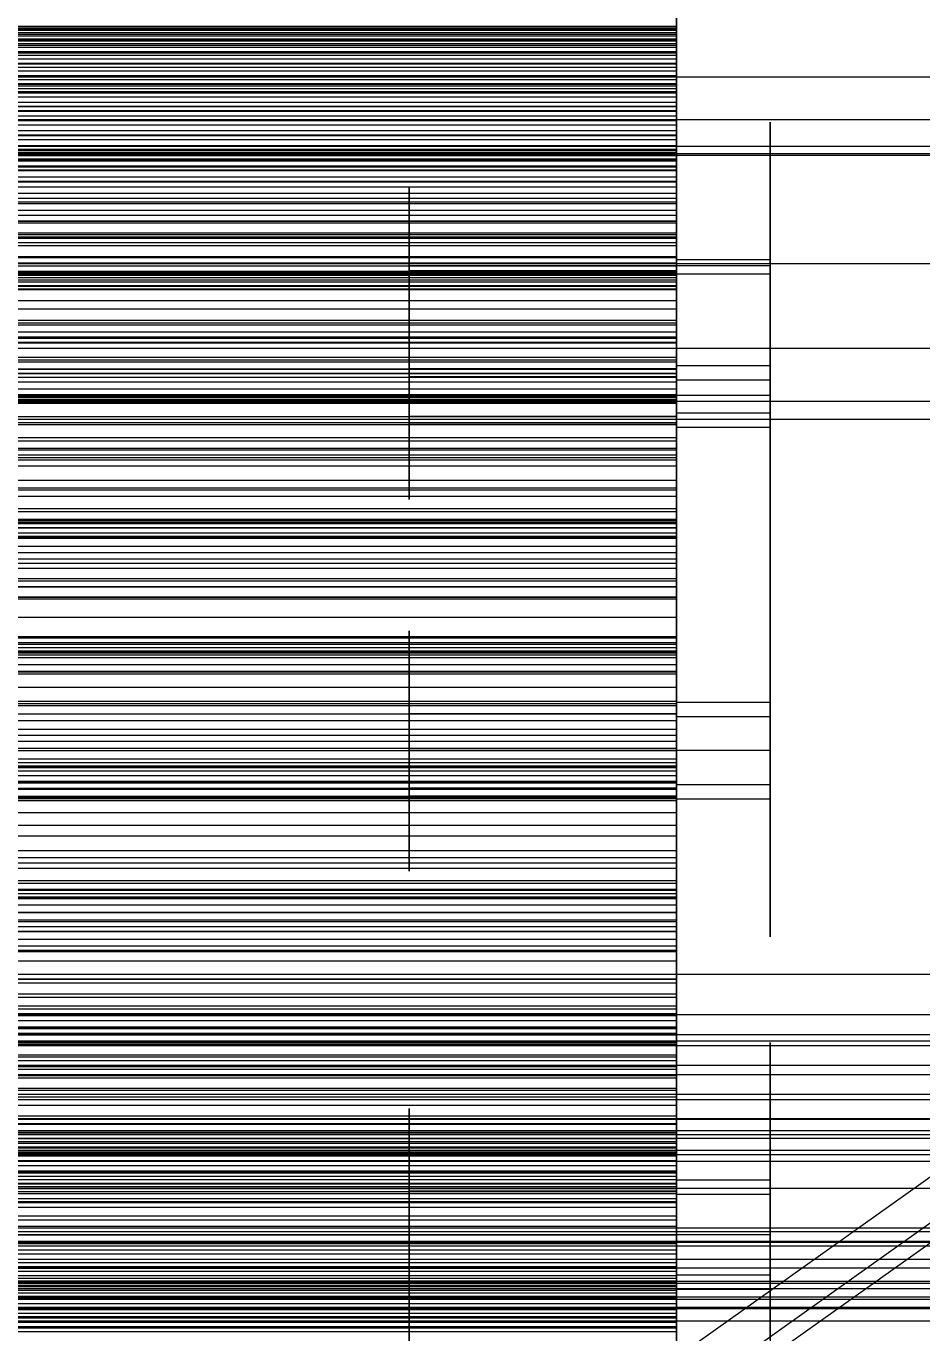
# Model space of a CAD drawing. Header units: millimetres. Extents: x -2500 to 58855, y -53268 to 6837.
# Drawn here: x 652.7 to 786.7, y -34289.7 to -34094.1 of the extents above; entities that cross this region are included whole.
import ezdxf

# ---------------------------------------------------------------- set-up
doc = ezdxf.new("R2010")
doc.units = ezdxf.units.MM
for name, color, linetype, lineweight in [('COTAS_O', 1, 'Continuous', 0), ('frontal_briquetadora', 7, 'Continuous', 0), ('frontal_secador', 7, 'Continuous', 0), ('frontal_tolva', 7, 'Continuous', 0)]:
    doc.layers.add(name, color=color, linetype=linetype, lineweight=lineweight)
doc.dimstyles.new('R19_100', dxfattribs={"dimtxt": 250, "dimasz": 150, "dimexe": 150, "dimexo": 80, "dimgap": 100, "dimtad": 1, "dimtih": 1, "dimtoh": 1, "dimdsep": 46, "dimcen": 0.09, "dimadec": 0, "dimazin": 0, "dimtfac": 1, "dimtdec": 4, "dimtofl": 0, "dimtmove": 0, "dimatfit": 3, "dimfxl": 1, "dimtolj": 1, "dimtzin": 0, "dimarcsym": 0})

# ---------------------------------------------------------------- blocks, each defined once
blk = doc.blocks.new('*D39')
at = {"layer": 'COTAS_O', "color": 0, "lineweight": -2, "transparency": 16777216}
for p, q in [((-1725, -34320), (-1725, -33550)), ((1725, -34320), (1725, -33550)), ((-1575, -33700), (1575, -33700))]:
    blk.add_line(p, q, dxfattribs=at)
at = {"layer": 'COTAS_O', "color": 0, "transparency": 16777216}
for points in [[(-1575, -33675), (-1575, -33725), (-1725, -33700)], [(1575, -33675), (1575, -33725), (1725, -33700)]]:
    blk.add_solid(points, dxfattribs=at)
at = {"layer": 'Defpoints', "color": 0, "transparency": 16777216}
for p in [(1725, -33700), (-1725, -34400), (1725, -34400)]:
    blk.add_point(p, dxfattribs=at)

msp = doc.modelspace()

# ---------------------------------------------------------------- linework, layer by layer
at = {"layer": 'frontal_briquetadora'}
for p, q in [((750, -34095.598), (750, -34088.773)), ((750, -34089.04), (750, -34102.804)), ((750, -34098.165), (750, -34089.479)), ((750, -34103.889), (750, -34090.793)), ((750, -34094.189), (550, -34094.189)), ((750, -34094.417), (550, -34094.417)), ((750, -34104.721), (750, -34092.577)), ((750, -34096.357), (750, -34092.698)), ((750, -34093.074), (750, -34094.607)), ((750, -34093.54), (750, -34095.098)), ((750, -34103.103), (750, -34094.189)), ((750, -34094.189), (750, -34094.417)), ((750, -34094.417), (750, -34094.804)), ((550, -34094.607), (750, -34094.607)), ((750, -34094.804), (550, -34094.804)), ((550, -34095.098), (750, -34095.098)), ((750, -34095.36), (550, -34095.36)), ((550, -34095.598), (750, -34095.598)), ((750, -34096.093), (550, -34096.093)), ((550, -34096.221), (750, -34096.221)), ((750, -34096.357), (550, -34096.357)), ((750, -34094.607), (750, -34096.221)), ((750, -34094.804), (750, -34095.36)), ((750, -34095.098), (750, -34096.737)), ((750, -34095.36), (750, -34096.093)), ((750, -34097.262), (750, -34095.598)), ((750, -34096.093), (750, -34097.02)), ((750, -34096.221), (750, -34097.916)), ((750, -34099.843), (750, -34096.357)), ((550, -34096.737), (750, -34096.737)), ((750, -34097.02), (550, -34097.02)), ((550, -34097.262), (750, -34097.262)), ((550, -34097.916), (750, -34097.916)), ((750, -34098.165), (550, -34098.165)), ((750, -34096.737), (750, -34098.457)), ((750, -34097.02), (750, -34098.165)), ((750, -34099.007), (750, -34097.262)), ((750, -34097.916), (750, -34099.69)), ((550, -34098.457), (750, -34098.457)), ((550, -34099.007), (750, -34099.007)), ((550, -34099.69), (750, -34099.69)), ((750, -34099.843), (550, -34099.843)), ((550, -34100.257), (750, -34100.257)), ((750, -34098.457), (750, -34100.257)), ((750, -34100.831), (750, -34099.007)), ((750, -34099.69), (750, -34101.544)), ((750, -34103.14), (750, -34099.843)), ((750, -34100.257), (750, -34102.135)), ((550, -34100.831), (750, -34100.831)), ((550, -34101.544), (750, -34101.544)), ((550, -34102.135), (750, -34102.135)), ((750, -34102.733), (750, -34100.831)), ((750, -34101.544), (750, -34103.477)), ((750, -34102.135), (750, -34104.091)), ((550, -34102.733), (750, -34102.733)), ((550, -34102.804), (750, -34102.804)), ((750, -34103.103), (550, -34103.103)), ((750, -34103.14), (550, -34103.14)), ((550, -34103.477), (750, -34103.477)), ((550, -34103.889), (750, -34103.889)), ((550, -34104.091), (750, -34104.091)), ((750, -34104.714), (750, -34102.733)), ((750, -34102.804), (750, -34115.613)), ((750, -34106.909), (750, -34103.103)), ((750, -34106.22), (750, -34103.14)), ((750, -34103.477), (750, -34105.486)), ((750, -34115.656), (750, -34103.889)), ((750, -34104.091), (750, -34106.125)), ((550, -34104.714), (750, -34104.714)), ((550, -34104.721), (750, -34104.721)), ((550, -34105.486), (750, -34105.486)), ((550, -34106.125), (750, -34106.125)), ((750, -34106.771), (750, -34104.714)), ((750, -34115.191), (750, -34104.721)), ((750, -34105.486), (750, -34107.573)), ((750, -34106.125), (750, -34108.235)), ((750, -34106.22), (550, -34106.22)), ((550, -34106.771), (750, -34106.771)), ((750, -34106.909), (550, -34106.909)), ((550, -34107.573), (750, -34107.573)), ((750, -34115.124), (750, -34106.22)), ((750, -34108.904), (750, -34106.771)), ((750, -34110.56), (750, -34106.909)), ((750, -34107.573), (750, -34109.735)), ((550, -34108.235), (750, -34108.235)), ((550, -34108.904), (750, -34108.904)), ((550, -34109.735), (750, -34109.735)), ((750, -34108.235), (750, -34110.42)), ((750, -34112.322), (750, -34108.512)), ((750, -34108.512), (750, -34108.992)), ((750, -34112.8), (750, -34108.552)), ((750, -34111.113), (750, -34108.904)), ((750, -34108.992), (750, -34113.668)), ((750, -34109.735), (750, -34111.971)), ((764, -34112.322), (764, -34108.512)), ((764, -34108.512), (764, -34108.992)), ((764, -34112.8), (764, -34108.552)), ((764, -34108.992), (764, -34113.668)), ((550, -34110.42), (750, -34110.42)), ((750, -34110.56), (550, -34110.56)), ((550, -34111.113), (750, -34111.113)), ((550, -34111.971), (750, -34111.971)), ((750, -34110.42), (750, -34112.679)), ((750, -34114.047), (750, -34110.56)), ((750, -34113.395), (750, -34111.113)), ((750, -34111.971), (750, -34114.281)), ((750, -34112.576), (550, -34112.576)), ((750, -34112.599), (550, -34112.599)), ((550, -34112.679), (750, -34112.679)), ((750, -34112.716), (550, -34112.716)), ((750, -34113.027), (550, -34113.027)), ((550, -34113.395), (750, -34113.395)), ((750, -34113.519), (550, -34113.519)), ((750, -34119.668), (750, -34112.322)), ((750, -34112.599), (750, -34112.576)), ((750, -34112.576), (750, -34112.716)), ((750, -34121.71), (750, -34112.599)), ((750, -34112.679), (750, -34115.012)), ((750, -34112.716), (750, -34113.027)), ((750, -34120.455), (750, -34112.8)), ((750, -34113.027), (750, -34113.519)), ((750, -34115.75), (750, -34113.395)), ((750, -34113.519), (750, -34114.21)), ((750, -34113.668), (750, -34121.613)), ((764, -34119.668), (764, -34112.322)), ((764, -34120.455), (764, -34112.8)), ((764, -34113.668), (764, -34121.613)), ((750, -34114.047), (550, -34114.047)), ((750, -34114.21), (550, -34114.21)), ((550, -34114.281), (750, -34114.281)), ((550, -34115.012), (750, -34115.012)), ((750, -34115.124), (550, -34115.124)), ((550, -34115.191), (750, -34115.191)), ((550, -34115.613), (750, -34115.613)), ((550, -34115.656), (750, -34115.656)), ((550, -34115.75), (750, -34115.75)), ((750, -34117.358), (750, -34114.047)), ((750, -34114.21), (750, -34115.124)), ((750, -34114.281), (750, -34116.664)), ((750, -34115.012), (750, -34117.417)), ((750, -34123.584), (750, -34115.191)), ((750, -34115.613), (750, -34126.974)), ((750, -34125.641), (750, -34115.656)), ((750, -34118.177), (750, -34115.75)), ((550, -34116.664), (750, -34116.664)), ((750, -34117.358), (550, -34117.358)), ((550, -34117.417), (750, -34117.417)), ((750, -34116.664), (750, -34119.118)), ((750, -34120.474), (750, -34117.358)), ((750, -34117.417), (750, -34119.893)), ((750, -34120.227), (750, -34117.813)), ((750, -34120.031), (750, -34117.866)), ((750, -34117.866), (750, -34118.139)), ((550, -34118.177), (750, -34118.177)), ((550, -34119.118), (750, -34119.118)), ((710, -34120.618), (710, -34118.301)), ((710, -34120.437), (710, -34118.359)), ((710, -34118.359), (710, -34118.621)), ((710, -34118.621), (710, -34121.171)), ((750, -34118.139), (750, -34120.796)), ((750, -34120.675), (750, -34118.177)), ((750, -34120.618), (750, -34118.301)), ((750, -34120.437), (750, -34118.359)), ((750, -34118.359), (750, -34118.621)), ((750, -34118.621), (750, -34121.171)), ((750, -34119.118), (750, -34126.503)), ((750, -34129.095), (750, -34119.668)), ((764, -34129.095), (764, -34119.668)), ((550, -34119.893), (750, -34119.893)), ((750, -34120.474), (550, -34120.474)), ((550, -34120.675), (750, -34120.675)), ((750, -34121.71), (550, -34121.71)), ((710, -34124.444), (710, -34120.437)), ((710, -34124.793), (710, -34120.618)), ((710, -34121.171), (710, -34125.505)), ((750, -34119.893), (750, -34122.44)), ((750, -34124.205), (750, -34120.031)), ((750, -34124.576), (750, -34120.227)), ((750, -34124.444), (750, -34120.437)), ((750, -34130), (750, -34120.455)), ((750, -34123.368), (750, -34120.474)), ((750, -34124.793), (750, -34120.618)), ((750, -34123.243), (750, -34120.675)), ((750, -34120.796), (750, -34125.31)), ((750, -34121.171), (750, -34125.505)), ((750, -34121.613), (750, -34131.254)), ((750, -34125.343), (750, -34121.71)), ((764, -34130), (764, -34120.455)), ((764, -34121.613), (764, -34131.254)), ((550, -34122.44), (750, -34122.44)), ((550, -34123.243), (750, -34123.243)), ((750, -34123.368), (550, -34123.368)), ((550, -34123.584), (750, -34123.584)), ((750, -34122.44), (750, -34125.055)), ((750, -34125.879), (750, -34123.243)), ((750, -34132.468), (750, -34123.368)), ((750, -34129.579), (750, -34123.584)), ((550, -34125.055), (750, -34125.055)), ((750, -34125.343), (550, -34125.343)), ((550, -34125.641), (750, -34125.641)), ((710, -34129.586), (710, -34124.444)), ((710, -34130), (710, -34124.793)), ((710, -34125.505), (710, -34130.763)), ((750, -34129.561), (750, -34124.205)), ((750, -34128.168), (750, -34124.357)), ((750, -34124.357), (750, -34124.838)), ((750, -34129.586), (750, -34124.444)), ((750, -34130), (750, -34124.576)), ((750, -34130), (750, -34124.793)), ((750, -34124.838), (750, -34129.514)), ((750, -34125.055), (750, -34133.026)), ((750, -34125.31), (750, -34130.788)), ((750, -34128.818), (750, -34125.343)), ((750, -34125.505), (750, -34130.763)), ((750, -34133.462), (750, -34125.641)), ((764, -34128.168), (764, -34124.357)), ((764, -34124.357), (764, -34124.838)), ((764, -34124.838), (764, -34129.514)), ((550, -34125.879), (750, -34125.879)), ((550, -34126.503), (750, -34126.503)), ((550, -34126.974), (750, -34126.974)), ((750, -34128.583), (750, -34125.879)), ((750, -34126.503), (750, -34131.376)), ((750, -34126.974), (750, -34136.452)), ((520, -34129.561), (750, -34129.561)), ((550, -34128.583), (750, -34128.583)), ((750, -34128.818), (550, -34128.818)), ((550, -34129.579), (750, -34129.579)), ((750, -34129.586), (710, -34129.586)), ((710, -34134.844), (710, -34129.586)), ((750, -34132.226), (750, -34127.978)), ((750, -34135.514), (750, -34128.168)), ((750, -34131.352), (750, -34128.583)), ((750, -34132.125), (750, -34128.818)), ((764, -34129.095), (750, -34129.095)), ((750, -34138.736), (750, -34129.095)), ((750, -34129.514), (750, -34137.459)), ((750, -34135.039), (750, -34129.561)), ((750, -34132.944), (750, -34129.579)), ((750, -34134.844), (750, -34129.586)), ((764, -34132.226), (764, -34127.978)), ((764, -34135.514), (764, -34128.168)), ((764, -34138.736), (764, -34129.095)), ((764, -34129.514), (764, -34137.459)), ((520, -34130), (750, -34130)), ((520, -34130.788), (750, -34130.788)), ((750, -34131.018), (550, -34131.018)), ((750, -34131.084), (550, -34131.084)), ((750, -34131.126), (550, -34131.126)), ((750, -34131.335), (550, -34131.335)), ((550, -34131.352), (750, -34131.352)), ((550, -34131.376), (750, -34131.376)), ((750, -34131.4), (550, -34131.4)), ((750, -34130), (710, -34130)), ((710, -34130), (710, -34135.207)), ((750, -34130.763), (710, -34130.763)), ((710, -34130.763), (710, -34135.905)), ((750, -34130), (750, -34135.424)), ((764, -34130), (750, -34130)), ((750, -34130), (750, -34135.207)), ((750, -34130), (750, -34139.545)), ((750, -34130.763), (750, -34135.905)), ((750, -34130.788), (750, -34136.144)), ((750, -34131.126), (750, -34131.018)), ((750, -34131.018), (750, -34131.084)), ((750, -34131.084), (750, -34131.335)), ((750, -34131.4), (750, -34131.126)), ((764, -34131.254), (750, -34131.254)), ((750, -34131.254), (750, -34140.681)), ((750, -34131.335), (750, -34131.787)), ((750, -34139.891), (750, -34131.352)), ((750, -34131.376), (750, -34133.551)), ((750, -34140.685), (750, -34131.4)), ((750, -34135.282), (750, -34131.472)), ((750, -34131.472), (750, -34131.953)), ((764, -34130), (764, -34139.545)), ((764, -34131.254), (764, -34140.681)), ((764, -34135.282), (764, -34131.472)), ((764, -34131.472), (764, -34131.953)), ((750, -34131.787), (550, -34131.787)), ((750, -34132.125), (550, -34132.125)), ((750, -34132.468), (550, -34132.468)), ((550, -34132.944), (750, -34132.944)), ((550, -34133.026), (750, -34133.026)), ((550, -34133.462), (750, -34133.462)), ((750, -34131.787), (750, -34132.468)), ((750, -34131.953), (750, -34136.628)), ((750, -34135.252), (750, -34132.125)), ((750, -34139.881), (750, -34132.226)), ((750, -34133.551), (750, -34132.944)), ((750, -34133.026), (750, -34138.548)), ((750, -34138.817), (750, -34133.462)), ((764, -34131.953), (764, -34136.628)), ((764, -34139.881), (764, -34132.226)), ((550, -34133.551), (750, -34133.551)), ((750, -34135.252), (550, -34135.252)), ((710, -34136.282), (710, -34134.204)), ((710, -34134.204), (710, -34134.466)), ((710, -34134.466), (710, -34137.017)), ((710, -34139.178), (710, -34134.844)), ((710, -34135.207), (710, -34139.382)), ((750, -34135.877), (750, -34133.712)), ((750, -34133.712), (750, -34133.985)), ((750, -34133.985), (750, -34136.641)), ((750, -34136.282), (750, -34134.204)), ((750, -34134.204), (750, -34134.466)), ((750, -34134.466), (750, -34137.017)), ((750, -34139.178), (750, -34134.844)), ((750, -34139.553), (750, -34135.039)), ((750, -34135.207), (750, -34139.382)), ((750, -34138.18), (750, -34135.252)), ((750, -34142.628), (750, -34135.282)), ((750, -34135.424), (750, -34139.773)), ((764, -34142.628), (764, -34135.282)), ((550, -34136.452), (750, -34136.452)), ((710, -34135.905), (710, -34139.912)), ((710, -34140.289), (710, -34136.282)), ((710, -34137.017), (710, -34141.35)), ((750, -34144.941), (750, -34135.514)), ((750, -34140.051), (750, -34135.877)), ((750, -34135.905), (750, -34139.912)), ((750, -34136.144), (750, -34140.318)), ((750, -34140.289), (750, -34136.282)), ((750, -34136.452), (750, -34143.68)), ((750, -34136.628), (750, -34144.574)), ((750, -34136.641), (750, -34141.156)), ((750, -34137.017), (750, -34141.35)), ((750, -34139.653), (750, -34137.24)), ((764, -34144.941), (764, -34135.514)), ((764, -34136.628), (764, -34144.574)), ((750, -34138.18), (550, -34138.18)), ((550, -34138.548), (750, -34138.548)), ((550, -34138.817), (750, -34138.817)), ((710, -34140.044), (710, -34137.727)), ((710, -34141.729), (710, -34139.178)), ((710, -34139.382), (710, -34141.699)), ((750, -34137.459), (750, -34147.1)), ((750, -34140.044), (750, -34137.727)), ((750, -34140.882), (750, -34138.18)), ((750, -34138.548), (750, -34141.41)), ((750, -34146.681), (750, -34138.736)), ((750, -34141.501), (750, -34138.817)), ((750, -34141.729), (750, -34139.178)), ((750, -34139.382), (750, -34141.699)), ((764, -34137.459), (764, -34147.1)), ((764, -34146.681), (764, -34138.736)), ((550, -34139.891), (750, -34139.891)), ((750, -34140.685), (550, -34140.685)), ((750, -34140.882), (550, -34140.882)), ((710, -34139.912), (710, -34141.991)), ((710, -34144.22), (710, -34140.044)), ((710, -34145.431), (710, -34140.289)), ((710, -34143.397), (710, -34141.319)), ((710, -34141.319), (710, -34141.581)), ((710, -34141.35), (710, -34146.609)), ((750, -34139.545), (750, -34147.2)), ((750, -34142.21), (750, -34139.553)), ((750, -34144.003), (750, -34139.653)), ((750, -34139.773), (750, -34142.187)), ((750, -34149.426), (750, -34139.881)), ((750, -34146.05), (750, -34139.891)), ((750, -34139.912), (750, -34141.991)), ((750, -34144.22), (750, -34140.044)), ((750, -34145.407), (750, -34140.051)), ((750, -34145.431), (750, -34140.289)), ((750, -34140.318), (750, -34142.483)), ((750, -34140.681), (750, -34148.027)), ((750, -34144.137), (750, -34140.685)), ((750, -34142.991), (750, -34140.827)), ((750, -34140.827), (750, -34141.1)), ((750, -34150.155), (750, -34140.882)), ((750, -34141.1), (750, -34143.756)), ((750, -34141.156), (750, -34146.634)), ((750, -34143.397), (750, -34141.319)), ((750, -34141.319), (750, -34141.581)), ((750, -34141.35), (750, -34146.609)), ((764, -34139.545), (764, -34147.2)), ((764, -34149.426), (764, -34139.881)), ((764, -34140.681), (764, -34148.027)), ((550, -34141.41), (750, -34141.41)), ((550, -34141.501), (750, -34141.501)), ((710, -34141.581), (710, -34144.131)), ((710, -34141.991), (710, -34141.729)), ((750, -34141.41), (750, -34141.501)), ((750, -34141.581), (750, -34144.131)), ((750, -34141.991), (750, -34141.729)), ((750, -34142.483), (750, -34142.21)), ((750, -34152.055), (750, -34142.628)), ((750, -34147.165), (750, -34142.991)), ((764, -34152.055), (764, -34142.628)), ((550, -34143.68), (750, -34143.68)), ((750, -34144.137), (550, -34144.137)), ((550, -34144.381), (750, -34144.381)), ((710, -34147.404), (710, -34143.397)), ((710, -34144.131), (710, -34148.465)), ((710, -34149.426), (710, -34144.22)), ((750, -34147.404), (750, -34143.397)), ((750, -34143.68), (750, -34148.383)), ((750, -34143.756), (750, -34148.271)), ((750, -34149.426), (750, -34144.003)), ((750, -34144.131), (750, -34148.465)), ((750, -34147.428), (750, -34144.137)), ((750, -34149.426), (750, -34144.22)), ((750, -34144.381), (750, -34146.095)), ((750, -34145.452), (750, -34144.381)), ((750, -34144.574), (750, -34154.214)), ((764, -34144.941), (750, -34144.941)), ((750, -34154.582), (750, -34144.941)), ((764, -34144.574), (764, -34154.214)), ((764, -34154.582), (764, -34144.941)), ((520, -34145.407), (750, -34145.407)), ((520, -34146.634), (750, -34146.634)), ((550, -34145.452), (750, -34145.452)), ((550, -34146.05), (750, -34146.05)), ((550, -34146.095), (750, -34146.095)), ((750, -34145.431), (710, -34145.431)), ((710, -34150.69), (710, -34145.431)), ((750, -34146.609), (710, -34146.609)), ((710, -34146.609), (710, -34151.751)), ((750, -34150.885), (750, -34145.407)), ((750, -34150.69), (750, -34145.431)), ((750, -34149.267), (750, -34145.452)), ((750, -34149.591), (750, -34146.05)), ((750, -34146.095), (750, -34150.529)), ((750, -34146.609), (750, -34151.751)), ((750, -34146.634), (750, -34151.99)), ((750, -34151.357), (750, -34146.681)), ((764, -34147.1), (750, -34147.1)), ((750, -34147.1), (750, -34156.527)), ((750, -34152.522), (750, -34147.165)), ((750, -34147.2), (750, -34151.448)), ((764, -34151.357), (764, -34146.681)), ((764, -34147.1), (764, -34156.527)), ((764, -34147.2), (764, -34151.448)), ((750, -34147.428), (550, -34147.428)), ((550, -34148.383), (750, -34148.383)), ((710, -34152.546), (710, -34147.404)), ((710, -34148.465), (710, -34153.724)), ((750, -34152.546), (750, -34147.404)), ((750, -34150.547), (750, -34147.428)), ((750, -34148.027), (750, -34151.837)), ((750, -34148.271), (750, -34153.748)), ((750, -34148.383), (750, -34150.379)), ((750, -34148.465), (750, -34153.724)), ((764, -34148.027), (764, -34151.837)), ((520, -34149.426), (750, -34149.426)), ((550, -34149.267), (750, -34149.267)), ((750, -34149.488), (550, -34149.488)), ((750, -34149.496), (550, -34149.496)), ((550, -34149.591), (750, -34149.591)), ((750, -34149.667), (550, -34149.667)), ((750, -34149.71), (550, -34149.71)), ((750, -34150.023), (550, -34150.023)), ((750, -34150.155), (550, -34150.155)), ((550, -34150.379), (750, -34150.379)), ((550, -34150.529), (750, -34150.529)), ((750, -34150.548), (550, -34150.548)), ((750, -34149.426), (710, -34149.426)), ((710, -34149.426), (710, -34154.633)), ((710, -34155.024), (710, -34150.69)), ((750, -34155.68), (750, -34149.267)), ((750, -34149.426), (750, -34154.85)), ((764, -34149.426), (750, -34149.426)), ((750, -34149.426), (750, -34154.633)), ((750, -34149.426), (750, -34158.972)), ((750, -34149.667), (750, -34149.488)), ((750, -34149.496), (750, -34149.71)), ((750, -34150.379), (750, -34149.591)), ((750, -34150.023), (750, -34149.667)), ((750, -34149.71), (750, -34150.155)), ((750, -34150.548), (750, -34150.023)), ((750, -34150.529), (750, -34157.512)), ((750, -34153.483), (750, -34150.547)), ((750, -34159.984), (750, -34150.548)), ((750, -34155.024), (750, -34150.69)), ((750, -34155.399), (750, -34150.885)), ((764, -34149.426), (764, -34158.972)), ((520, -34152.522), (750, -34152.522)), ((710, -34151.751), (710, -34155.758)), ((750, -34152.546), (710, -34152.546)), ((710, -34157.805), (710, -34152.546)), ((750, -34151.837), (750, -34151.357)), ((750, -34151.751), (750, -34155.758)), ((750, -34151.99), (750, -34156.164)), ((764, -34152.055), (750, -34152.055)), ((750, -34161.696), (750, -34152.055)), ((750, -34157.999), (750, -34152.522)), ((750, -34157.805), (750, -34152.546)), ((764, -34151.837), (764, -34151.357)), ((764, -34161.696), (764, -34152.055)), ((520, -34153.748), (750, -34153.748)), ((750, -34153.483), (550, -34153.483)), ((750, -34153.724), (710, -34153.724)), ((710, -34153.724), (710, -34158.866)), ((710, -34154.633), (710, -34158.808)), ((710, -34157.574), (710, -34155.024)), ((750, -34156.216), (750, -34153.483)), ((750, -34153.724), (750, -34158.866)), ((750, -34153.748), (750, -34159.105)), ((764, -34154.214), (750, -34154.214)), ((750, -34154.214), (750, -34163.642)), ((750, -34162.527), (750, -34154.582)), ((750, -34154.633), (750, -34158.808)), ((750, -34154.85), (750, -34159.199)), ((750, -34157.574), (750, -34155.024)), ((764, -34154.214), (764, -34163.642)), ((764, -34162.527), (764, -34154.582)), ((550, -34155.68), (750, -34155.68)), ((750, -34156.216), (550, -34156.216)), ((710, -34155.758), (710, -34157.836)), ((750, -34158.056), (750, -34155.399)), ((750, -34164.444), (750, -34155.68)), ((750, -34155.758), (750, -34157.836)), ((750, -34156.164), (750, -34158.329)), ((750, -34158.718), (750, -34156.216)), ((750, -34156.527), (750, -34163.873)), ((764, -34156.527), (764, -34163.873)), ((550, -34157.269), (750, -34157.269)), ((550, -34157.512), (750, -34157.512)), ((550, -34158.289), (750, -34158.289)), ((750, -34158.718), (550, -34158.718)), ((710, -34157.836), (710, -34157.574)), ((710, -34162.139), (710, -34157.805)), ((710, -34158.808), (710, -34161.125)), ((710, -34158.866), (710, -34162.873)), ((750, -34157.269), (750, -34159.034)), ((750, -34158.289), (750, -34157.269)), ((750, -34157.512), (750, -34166.775)), ((750, -34157.836), (750, -34157.574)), ((750, -34162.139), (750, -34157.805)), ((750, -34162.514), (750, -34157.999)), ((750, -34158.329), (750, -34158.056)), ((750, -34162.055), (750, -34158.289)), ((750, -34168.143), (750, -34158.718)), ((750, -34158.808), (750, -34161.125)), ((750, -34158.866), (750, -34162.873)), ((550, -34159.034), (750, -34159.034)), ((750, -34159.984), (550, -34159.984)), ((750, -34158.972), (750, -34166.627)), ((750, -34159.034), (750, -34163.517)), ((750, -34159.105), (750, -34163.279)), ((750, -34159.199), (750, -34161.613)), ((750, -34163.247), (750, -34159.984)), ((764, -34158.972), (764, -34166.627)), ((550, -34162.055), (750, -34162.055)), ((710, -34164.689), (710, -34162.139)), ((750, -34169.642), (750, -34161.696)), ((750, -34168.422), (750, -34162.055)), ((750, -34164.689), (750, -34162.139)), ((750, -34165.17), (750, -34162.514)), ((750, -34167.203), (750, -34162.527)), ((764, -34169.642), (764, -34161.696)), ((764, -34167.203), (764, -34162.527)), ((750, -34163.247), (550, -34163.247)), ((550, -34163.517), (750, -34163.517)), ((550, -34164.444), (750, -34164.444)), ((710, -34162.873), (710, -34164.951)), ((710, -34164.951), (710, -34164.689)), ((750, -34162.873), (750, -34164.951)), ((750, -34166.345), (750, -34163.247)), ((750, -34163.279), (750, -34165.443)), ((750, -34163.517), (750, -34170.544)), ((750, -34163.642), (750, -34170.988)), ((750, -34163.873), (750, -34167.683)), ((750, -34175.223), (750, -34164.444)), ((750, -34164.951), (750, -34164.689)), ((764, -34163.642), (764, -34170.988)), ((764, -34163.873), (764, -34167.683)), ((750, -34166.345), (550, -34166.345)), ((550, -34166.775), (750, -34166.775)), ((750, -34165.443), (750, -34165.17)), ((750, -34169.27), (750, -34166.345)), ((750, -34166.627), (750, -34170.875)), ((750, -34166.775), (750, -34177.964)), ((764, -34166.627), (764, -34170.875)), ((750, -34167.934), (550, -34167.934)), ((750, -34167.96), (550, -34167.96)), ((750, -34168.143), (550, -34168.143)), ((750, -34168.194), (550, -34168.194)), ((550, -34168.422), (750, -34168.422)), ((750, -34168.618), (550, -34168.618)), ((750, -34167.683), (750, -34167.203)), ((750, -34167.96), (750, -34167.934)), ((750, -34167.934), (750, -34168.143)), ((750, -34168.194), (750, -34167.96)), ((750, -34168.618), (750, -34168.194)), ((750, -34177.146), (750, -34168.422)), ((750, -34169.222), (750, -34168.618)), ((764, -34167.683), (764, -34167.203)), ((750, -34169.222), (550, -34169.222)), ((750, -34169.27), (550, -34169.27)), ((750, -34169.995), (550, -34169.995)), ((550, -34170.441), (750, -34170.441)), ((550, -34170.544), (750, -34170.544)), ((750, -34169.995), (750, -34169.222)), ((750, -34172.006), (750, -34169.27)), ((750, -34174.317), (750, -34169.642)), ((750, -34179.561), (750, -34169.995)), ((750, -34170.441), (750, -34172.896)), ((750, -34170.764), (750, -34170.441)), ((750, -34170.544), (750, -34179.847)), ((764, -34174.317), (764, -34169.642)), ((550, -34170.764), (750, -34170.764)), ((750, -34172.006), (550, -34172.006)), ((750, -34173.853), (750, -34170.764)), ((750, -34170.988), (750, -34174.798)), ((750, -34174.538), (750, -34172.006)), ((764, -34170.988), (764, -34174.798)), ((550, -34172.896), (750, -34172.896)), ((550, -34173.853), (750, -34173.853)), ((750, -34174.538), (550, -34174.538)), ((750, -34172.896), (750, -34178.035)), ((750, -34179.589), (750, -34173.853)), ((750, -34174.798), (750, -34174.317)), ((750, -34176.835), (750, -34174.538)), ((764, -34174.798), (764, -34174.317)), ((550, -34175.223), (750, -34175.223)), ((750, -34178.573), (750, -34174.763)), ((750, -34174.763), (750, -34175.243)), ((750, -34187.602), (750, -34175.223)), ((750, -34175.243), (750, -34179.919)), ((764, -34178.573), (764, -34174.763)), ((764, -34174.763), (764, -34175.243)), ((764, -34175.243), (764, -34179.919)), ((750, -34176.835), (550, -34176.835)), ((550, -34177.146), (750, -34177.146)), ((550, -34177.964), (750, -34177.964)), ((550, -34178.035), (750, -34178.035)), ((750, -34186.389), (750, -34176.835)), ((750, -34178.883), (750, -34177)), ((750, -34178.061), (750, -34177.118)), ((750, -34177.118), (750, -34179.937)), ((750, -34187.891), (750, -34177.146)), ((750, -34179.373), (750, -34177.5)), ((750, -34178.555), (750, -34177.617)), ((750, -34177.617), (750, -34180.422)), ((750, -34177.964), (750, -34190.647)), ((750, -34178.035), (750, -34185.66)), ((750, -34182.729), (750, -34178.061)), ((750, -34179.561), (550, -34179.561)), ((550, -34179.589), (750, -34179.589)), ((550, -34179.847), (750, -34179.847)), ((750, -34183.199), (750, -34178.555)), ((750, -34185.919), (750, -34178.573)), ((750, -34184.46), (750, -34178.883)), ((750, -34184.922), (750, -34179.373)), ((750, -34182.626), (750, -34179.561)), ((750, -34187.752), (750, -34179.589)), ((750, -34179.847), (750, -34191.067)), ((750, -34179.919), (750, -34187.864)), ((750, -34179.937), (750, -34186.409)), ((750, -34180.422), (750, -34186.861)), ((764, -34185.919), (764, -34178.573)), ((764, -34179.919), (764, -34187.864)), ((750, -34185.3), (750, -34181.052)), ((764, -34185.3), (764, -34181.052)), ((750, -34182.626), (550, -34182.626)), ((750, -34185.525), (750, -34182.626)), ((750, -34190.943), (750, -34182.729)), ((750, -34191.371), (750, -34183.199)), ((750, -34186.282), (750, -34184.117)), ((750, -34184.117), (750, -34184.39)), ((750, -34185.525), (550, -34185.525)), ((550, -34185.66), (750, -34185.66)), ((710, -34186.688), (710, -34184.61)), ((710, -34184.61), (710, -34184.872)), ((710, -34184.872), (710, -34187.422)), ((750, -34184.39), (750, -34187.047)), ((750, -34193.516), (750, -34184.46)), ((750, -34186.688), (750, -34184.61)), ((750, -34184.61), (750, -34184.872)), ((750, -34184.872), (750, -34187.422)), ((750, -34193.932), (750, -34184.922)), ((750, -34192.955), (750, -34185.3)), ((750, -34188.246), (750, -34185.525)), ((750, -34185.66), (750, -34195.479)), ((750, -34195.346), (750, -34185.919)), ((750, -34190.456), (750, -34186.282)), ((764, -34192.955), (764, -34185.3)), ((764, -34195.346), (764, -34185.919)), ((750, -34186.389), (550, -34186.389)), ((750, -34186.417), (550, -34186.417)), ((750, -34186.682), (550, -34186.682)), ((750, -34187.157), (550, -34187.157)), ((550, -34187.602), (750, -34187.602)), ((550, -34187.752), (750, -34187.752)), ((750, -34187.826), (550, -34187.826)), ((550, -34187.891), (750, -34187.891)), ((750, -34188.246), (550, -34188.246)), ((710, -34190.695), (710, -34186.688)), ((710, -34187.422), (710, -34191.756)), ((750, -34186.417), (750, -34186.389)), ((750, -34186.409), (750, -34196.286)), ((750, -34186.682), (750, -34186.417)), ((750, -34187.157), (750, -34186.682)), ((750, -34190.695), (750, -34186.688)), ((750, -34186.861), (750, -34196.687)), ((750, -34187.047), (750, -34191.561)), ((750, -34190.896), (750, -34187.086)), ((750, -34187.086), (750, -34187.567)), ((750, -34187.826), (750, -34187.157)), ((750, -34187.422), (750, -34191.756)), ((750, -34187.567), (750, -34192.242)), ((750, -34201.105), (750, -34187.602)), ((750, -34198.027), (750, -34187.752)), ((750, -34188.675), (750, -34187.826)), ((750, -34187.864), (750, -34197.505)), ((750, -34200.244), (750, -34187.891)), ((750, -34190.778), (750, -34188.246)), ((764, -34190.896), (764, -34187.086)), ((764, -34187.086), (764, -34187.567)), ((764, -34187.567), (764, -34192.242)), ((764, -34187.864), (764, -34197.505)), ((750, -34188.675), (550, -34188.675)), ((750, -34189.695), (550, -34189.695)), ((750, -34189.695), (750, -34188.675)), ((750, -34199.367), (750, -34189.695)), ((550, -34190.647), (750, -34190.647)), ((750, -34190.778), (550, -34190.778)), ((550, -34191.067), (750, -34191.067)), ((710, -34195.837), (710, -34190.695)), ((710, -34193.118), (710, -34190.801)), ((710, -34191.756), (710, -34197.015)), ((750, -34192.727), (750, -34190.313)), ((750, -34195.812), (750, -34190.456)), ((750, -34190.647), (750, -34204.338)), ((750, -34195.837), (750, -34190.695)), ((750, -34193.102), (750, -34190.778)), ((750, -34193.118), (750, -34190.801)), ((750, -34198.242), (750, -34190.896)), ((750, -34202.387), (750, -34190.943)), ((750, -34191.067), (750, -34203.774)), ((750, -34202.757), (750, -34191.371)), ((750, -34191.561), (750, -34197.039)), ((750, -34191.756), (750, -34197.015)), ((764, -34198.242), (764, -34190.896)), ((750, -34193.102), (550, -34193.102)), ((710, -34197.293), (710, -34193.118)), ((750, -34192.242), (750, -34200.188)), ((750, -34197.076), (750, -34192.727)), ((750, -34202.5), (750, -34192.955)), ((750, -34195.188), (750, -34193.102)), ((750, -34197.293), (750, -34193.118)), ((750, -34205.704), (750, -34193.516)), ((750, -34206.057), (750, -34193.932)), ((764, -34192.242), (764, -34200.188)), ((764, -34202.5), (764, -34192.955)), ((520, -34195.812), (750, -34195.812)), ((750, -34195.188), (550, -34195.188)), ((550, -34195.479), (750, -34195.479)), ((750, -34195.837), (710, -34195.837)), ((710, -34201.096), (710, -34195.837)), ((750, -34204.848), (750, -34195.188)), ((764, -34195.346), (750, -34195.346)), ((750, -34204.987), (750, -34195.346)), ((750, -34195.479), (750, -34207.113)), ((750, -34201.29), (750, -34195.812)), ((750, -34201.096), (750, -34195.837)), ((764, -34204.987), (764, -34195.346)), ((520, -34197.039), (750, -34197.039)), ((550, -34198.027), (750, -34198.027)), ((710, -34199.011), (710, -34196.933)), ((710, -34196.933), (710, -34197.195)), ((750, -34197.015), (710, -34197.015)), ((710, -34197.015), (710, -34202.157)), ((710, -34197.195), (710, -34199.745)), ((710, -34202.5), (710, -34197.293)), ((750, -34196.286), (750, -34209.187)), ((750, -34198.605), (750, -34196.441)), ((750, -34196.441), (750, -34196.713)), ((750, -34196.687), (750, -34209.523)), ((750, -34196.713), (750, -34199.37)), ((750, -34199.011), (750, -34196.933)), ((750, -34196.933), (750, -34197.195)), ((750, -34197.015), (750, -34202.157)), ((750, -34197.039), (750, -34202.395)), ((750, -34202.5), (750, -34197.076)), ((750, -34197.195), (750, -34199.745)), ((750, -34202.5), (750, -34197.293)), ((764, -34197.505), (750, -34197.505)), ((750, -34197.505), (750, -34206.932)), ((750, -34210.021), (750, -34198.027)), ((764, -34197.505), (764, -34206.932)), ((750, -34199.367), (550, -34199.367)), ((710, -34203.018), (710, -34199.011)), ((710, -34199.745), (710, -34204.079)), ((750, -34207.669), (750, -34198.242)), ((750, -34202.779), (750, -34198.605)), ((750, -34203.018), (750, -34199.011)), ((750, -34202.228), (750, -34199.367)), ((750, -34199.37), (750, -34203.885)), ((750, -34199.745), (750, -34204.079)), ((764, -34207.669), (764, -34198.242)), ((550, -34200.244), (750, -34200.244)), ((550, -34201.105), (750, -34201.105)), ((710, -34205.429), (710, -34201.096)), ((750, -34200.188), (750, -34209.828)), ((750, -34213.731), (750, -34200.244)), ((750, -34205.429), (750, -34201.096)), ((750, -34208.173), (750, -34201.105)), ((750, -34205.804), (750, -34201.29)), ((764, -34200.188), (764, -34209.828)), ((520, -34202.5), (750, -34202.5)), ((750, -34202.228), (550, -34202.228)), ((550, -34203.774), (750, -34203.774)), ((710, -34202.157), (710, -34206.164)), ((750, -34202.5), (710, -34202.5)), ((710, -34202.5), (710, -34207.707)), ((710, -34208.16), (710, -34203.018)), ((750, -34202.157), (750, -34206.164)), ((750, -34204.919), (750, -34202.228)), ((750, -34216.621), (750, -34202.387)), ((750, -34202.395), (750, -34206.569)), ((750, -34202.5), (750, -34207.924)), ((764, -34202.5), (750, -34202.5)), ((750, -34202.5), (750, -34207.707)), ((750, -34202.5), (750, -34212.045)), ((750, -34216.919), (750, -34202.757)), ((750, -34208.136), (750, -34202.779)), ((750, -34208.16), (750, -34203.018)), ((750, -34203.774), (750, -34217.478)), ((750, -34203.885), (750, -34209.362)), ((764, -34202.5), (764, -34212.045)), ((550, -34204.338), (750, -34204.338)), ((750, -34204.848), (550, -34204.848)), ((750, -34204.919), (550, -34204.919)), ((750, -34205.112), (550, -34205.112)), ((750, -34205.616), (550, -34205.616)), ((710, -34204.079), (710, -34209.338)), ((710, -34207.98), (710, -34205.429)), ((750, -34204.079), (750, -34209.338)), ((750, -34204.338), (750, -34218.51)), ((750, -34205.112), (750, -34204.848)), ((750, -34207.432), (750, -34204.919)), ((750, -34212.932), (750, -34204.987)), ((750, -34205.616), (750, -34205.112)), ((750, -34207.98), (750, -34205.429)), ((750, -34206.333), (750, -34205.616)), ((750, -34220.554), (750, -34205.704)), ((750, -34208.461), (750, -34205.804)), ((764, -34212.932), (764, -34204.987)), ((750, -34206.333), (550, -34206.333)), ((550, -34207.113), (750, -34207.113)), ((750, -34207.243), (550, -34207.243)), ((750, -34207.432), (550, -34207.432)), ((710, -34206.164), (710, -34208.242)), ((710, -34207.707), (710, -34211.882)), ((750, -34220.832), (750, -34206.057)), ((750, -34206.164), (750, -34208.242)), ((750, -34207.243), (750, -34206.333)), ((750, -34206.569), (750, -34208.734)), ((750, -34206.932), (750, -34214.278)), ((750, -34207.113), (750, -34220.117)), ((750, -34208.336), (750, -34207.243)), ((750, -34209.753), (750, -34207.432)), ((764, -34207.669), (750, -34207.669)), ((750, -34217.31), (750, -34207.669)), ((750, -34207.707), (750, -34211.882)), ((764, -34206.932), (764, -34214.278)), ((764, -34217.31), (764, -34207.669)), ((520, -34208.136), (750, -34208.136)), ((520, -34209.362), (750, -34209.362)), ((550, -34208.173), (750, -34208.173)), ((750, -34208.336), (550, -34208.336)), ((750, -34209.601), (550, -34209.601)), ((750, -34209.753), (550, -34209.753)), ((710, -34208.242), (710, -34207.98)), ((750, -34208.16), (710, -34208.16)), ((710, -34213.419), (710, -34208.16)), ((750, -34209.338), (710, -34209.338)), ((710, -34209.338), (710, -34214.48)), ((750, -34207.924), (750, -34212.273)), ((750, -34208.242), (750, -34207.98)), ((750, -34213.613), (750, -34208.136)), ((750, -34213.419), (750, -34208.16)), ((750, -34215.272), (750, -34208.173)), ((750, -34209.601), (750, -34208.336)), ((750, -34208.734), (750, -34208.461)), ((750, -34209.187), (750, -34224.618)), ((750, -34209.338), (750, -34214.48)), ((750, -34209.362), (750, -34214.719)), ((750, -34209.523), (750, -34224.875)), ((750, -34219.355), (750, -34209.601)), ((750, -34211.863), (750, -34209.753)), ((550, -34210.021), (750, -34210.021)), ((764, -34209.828), (750, -34209.828)), ((750, -34209.828), (750, -34219.255)), ((750, -34223.272), (750, -34210.021)), ((764, -34209.828), (764, -34219.255)), ((750, -34211.863), (550, -34211.863)), ((710, -34211.882), (710, -34214.199)), ((710, -34217.753), (710, -34213.419)), ((750, -34213.734), (750, -34211.863)), ((750, -34211.882), (750, -34214.199)), ((750, -34212.045), (750, -34219.7)), ((750, -34212.273), (750, -34214.687)), ((750, -34217.608), (750, -34212.932)), ((750, -34217.753), (750, -34213.419)), ((750, -34218.128), (750, -34213.613)), ((764, -34212.045), (764, -34219.7)), ((764, -34217.608), (764, -34212.932)), ((750, -34213.734), (550, -34213.734)), ((550, -34215.272), (750, -34215.272)), ((710, -34214.48), (710, -34218.487)), ((750, -34227.834), (750, -34213.731)), ((750, -34223.476), (750, -34213.734)), ((750, -34214.278), (750, -34218.089)), ((750, -34214.48), (750, -34218.487)), ((750, -34214.719), (750, -34218.892)), ((750, -34222.397), (750, -34215.272)), ((764, -34214.278), (764, -34218.089)), ((550, -34217.478), (750, -34217.478)), ((750, -34233.1), (750, -34216.621)), ((750, -34233.313), (750, -34216.919)), ((750, -34225.255), (750, -34217.31)), ((750, -34217.478), (750, -34224.611)), ((750, -34218.089), (750, -34217.608)), ((764, -34225.255), (764, -34217.31)), ((764, -34218.089), (764, -34217.608)), ((550, -34218.51), (750, -34218.51)), ((750, -34219.355), (550, -34219.355)), ((710, -34220.303), (710, -34217.753)), ((710, -34218.487), (710, -34220.565)), ((750, -34220.303), (750, -34217.753)), ((750, -34220.784), (750, -34218.128)), ((750, -34218.487), (750, -34220.565)), ((750, -34218.51), (750, -34232.619)), ((750, -34218.892), (750, -34221.057)), ((750, -34219.255), (750, -34226.602)), ((750, -34222.005), (750, -34219.355)), ((764, -34219.255), (764, -34226.602)), ((550, -34220.117), (750, -34220.117)), ((710, -34220.565), (710, -34220.303)), ((750, -34219.7), (750, -34223.948)), ((750, -34220.117), (750, -34233.99)), ((750, -34220.565), (750, -34220.303)), ((750, -34237.497), (750, -34220.554)), ((750, -34221.057), (750, -34220.784)), ((750, -34237.688), (750, -34220.832)), ((764, -34219.7), (764, -34223.948)), ((750, -34222.005), (550, -34222.005)), ((550, -34222.397), (750, -34222.397)), ((550, -34223.272), (750, -34223.272)), ((750, -34223.476), (550, -34223.476)), ((750, -34224.483), (750, -34222.005)), ((750, -34229.547), (750, -34222.397)), ((750, -34237.271), (750, -34223.272)), ((750, -34223.976), (750, -34223.476)), ((750, -34223.976), (550, -34223.976)), ((750, -34224.483), (550, -34224.483)), ((550, -34224.611), (750, -34224.611)), ((750, -34224.718), (550, -34224.718)), ((750, -34224.718), (750, -34223.976)), ((750, -34226.781), (750, -34224.483)), ((750, -34224.611), (750, -34231.767)), ((750, -34224.618), (750, -34241.985)), ((750, -34225.673), (750, -34224.718)), ((750, -34224.875), (750, -34242.153)), ((750, -34229.931), (750, -34225.255)), ((764, -34229.931), (764, -34225.255)), ((750, -34225.673), (550, -34225.673)), ((750, -34226.781), (550, -34226.781)), ((750, -34226.824), (550, -34226.824)), ((750, -34226.824), (750, -34225.673)), ((750, -34226.602), (750, -34230.412)), ((750, -34228.885), (750, -34226.781)), ((750, -34228.157), (750, -34226.824)), ((764, -34226.602), (764, -34230.412)), ((550, -34227.834), (750, -34227.834)), ((750, -34228.157), (550, -34228.157)), ((750, -34228.885), (550, -34228.885)), ((750, -34242.009), (750, -34227.834)), ((750, -34229.664), (750, -34228.157)), ((750, -34230.777), (750, -34228.885)), ((550, -34229.547), (750, -34229.547)), ((750, -34229.664), (550, -34229.664)), ((750, -34230.777), (550, -34230.777)), ((750, -34236.717), (750, -34229.547)), ((750, -34239.478), (750, -34229.664)), ((750, -34230.412), (750, -34229.931)), ((750, -34232.427), (750, -34230.777)), ((764, -34230.412), (764, -34229.931)), ((550, -34231.767), (750, -34231.767)), ((750, -34232.427), (550, -34232.427)), ((550, -34232.619), (750, -34232.619)), ((750, -34231.767), (750, -34238.943)), ((750, -34242.229), (750, -34232.427)), ((750, -34232.619), (750, -34236.673)), ((750, -34251.188), (750, -34233.1)), ((550, -34233.99), (750, -34233.99)), ((750, -34251.309), (750, -34233.313)), ((750, -34233.99), (750, -34241.171)), ((550, -34236.673), (750, -34236.673)), ((550, -34236.717), (750, -34236.717)), ((750, -34236.673), (750, -34240.744)), ((750, -34243.904), (750, -34236.717)), ((550, -34237.271), (750, -34237.271)), ((550, -34238.943), (750, -34238.943)), ((750, -34251.479), (750, -34237.271)), ((750, -34255.881), (750, -34237.497)), ((750, -34255.979), (750, -34237.688)), ((750, -34238.943), (750, -34246.135)), ((750, -34239.478), (550, -34239.478)), ((550, -34240.744), (750, -34240.744)), ((750, -34241.909), (750, -34239.478)), ((750, -34240.744), (750, -34244.831)), ((550, -34241.171), (750, -34241.171)), ((750, -34241.909), (550, -34241.909)), ((550, -34242.009), (750, -34242.009)), ((750, -34242.229), (550, -34242.229)), ((750, -34242.963), (550, -34242.963)), ((750, -34241.171), (750, -34248.367)), ((750, -34244.168), (750, -34241.909)), ((750, -34241.985), (750, -34260.62)), ((750, -34246.101), (750, -34242.009)), ((750, -34242.153), (750, -34260.694)), ((750, -34242.963), (750, -34242.229)), ((750, -34243.941), (750, -34242.963)), ((550, -34243.904), (750, -34243.904)), ((750, -34243.941), (550, -34243.941)), ((750, -34244.168), (550, -34244.168)), ((550, -34244.831), (750, -34244.831)), ((750, -34251.105), (750, -34243.904)), ((750, -34245.133), (750, -34243.941)), ((750, -34246.246), (750, -34244.168)), ((750, -34244.831), (750, -34248.931)), ((750, -34245.133), (550, -34245.133)), ((550, -34246.101), (750, -34246.101)), ((550, -34246.135), (750, -34246.135)), ((750, -34246.246), (550, -34246.246)), ((750, -34246.52), (550, -34246.52)), ((750, -34246.52), (750, -34245.133)), ((750, -34250.205), (750, -34246.101)), ((750, -34246.135), (750, -34253.34)), ((750, -34250.033), (750, -34246.222)), ((750, -34246.222), (750, -34246.703)), ((750, -34248.128), (750, -34246.246)), ((750, -34248.091), (750, -34246.52)), ((750, -34246.703), (750, -34251.379)), ((764, -34250.033), (764, -34246.222)), ((764, -34246.222), (764, -34246.703)), ((764, -34246.703), (764, -34251.379)), ((750, -34248.091), (550, -34248.091)), ((750, -34248.128), (550, -34248.128)), ((550, -34248.367), (750, -34248.367)), ((750, -34249.836), (750, -34248.091)), ((750, -34249.796), (750, -34248.128)), ((750, -34248.367), (750, -34255.575)), ((550, -34248.931), (750, -34248.931)), ((750, -34249.796), (550, -34249.796)), ((750, -34249.836), (550, -34249.836)), ((550, -34250.205), (750, -34250.205)), ((750, -34248.931), (750, -34253.043)), ((750, -34251.223), (750, -34249.796)), ((750, -34259.686), (750, -34249.836)), ((750, -34257.379), (750, -34250.033)), ((750, -34254.32), (750, -34250.205)), ((764, -34257.379), (764, -34250.033)), ((550, -34251.105), (750, -34251.105)), ((750, -34251.223), (550, -34251.223)), ((550, -34251.479), (750, -34251.479)), ((750, -34258.317), (750, -34251.105)), ((750, -34270.191), (750, -34251.188)), ((750, -34261.06), (750, -34251.223)), ((750, -34270.216), (750, -34251.309)), ((750, -34251.379), (750, -34259.324)), ((750, -34255.598), (750, -34251.479)), ((764, -34251.379), (764, -34259.324)), ((550, -34253.043), (750, -34253.043)), ((550, -34253.34), (750, -34253.34)), ((550, -34254.32), (750, -34254.32)), ((750, -34253.043), (750, -34257.165)), ((750, -34253.34), (750, -34260.554)), ((750, -34257.8), (750, -34253.552)), ((750, -34258.445), (750, -34254.32)), ((764, -34257.8), (764, -34253.552)), ((550, -34255.575), (750, -34255.575)), ((550, -34255.598), (750, -34255.598)), ((710, -34258.147), (710, -34256.069)), ((710, -34256.069), (710, -34256.331)), ((710, -34256.331), (710, -34258.882)), ((750, -34255.575), (750, -34262.792)), ((750, -34257.742), (750, -34255.577)), ((750, -34255.577), (750, -34255.85)), ((750, -34259.725), (750, -34255.598)), ((750, -34255.85), (750, -34258.506)), ((750, -34275), (750, -34255.881)), ((750, -34275), (750, -34255.979)), ((750, -34258.147), (750, -34256.069)), ((750, -34256.069), (750, -34256.331)), ((750, -34256.331), (750, -34258.882)), ((550, -34257.165), (750, -34257.165)), ((550, -34258.317), (750, -34258.317)), ((550, -34258.445), (750, -34258.445)), ((710, -34262.154), (710, -34258.147)), ((750, -34257.165), (750, -34261.296)), ((750, -34266.806), (750, -34257.379)), ((750, -34261.916), (750, -34257.742)), ((750, -34265.455), (750, -34257.8)), ((750, -34262.154), (750, -34258.147)), ((750, -34265.537), (750, -34258.317)), ((750, -34262.577), (750, -34258.445)), ((750, -34258.506), (750, -34263.021)), ((764, -34266.806), (764, -34257.379)), ((764, -34265.455), (764, -34257.8)), ((750, -34259.686), (550, -34259.686)), ((550, -34259.725), (750, -34259.725)), ((550, -34260.554), (750, -34260.554)), ((710, -34258.882), (710, -34263.215)), ((750, -34258.882), (750, -34263.215)), ((750, -34259.324), (750, -34268.965)), ((750, -34261.893), (750, -34259.686)), ((750, -34263.859), (750, -34259.725)), ((750, -34264.262), (750, -34260.452)), ((750, -34260.452), (750, -34260.932)), ((750, -34260.554), (750, -34267.776)), ((750, -34260.62), (750, -34279.809)), ((764, -34259.324), (764, -34268.965)), ((764, -34264.262), (764, -34260.452)), ((764, -34260.452), (764, -34260.932)), ((750, -34261.06), (550, -34261.06)), ((550, -34261.296), (750, -34261.296)), ((750, -34261.893), (550, -34261.893)), ((750, -34262.027), (550, -34262.027)), ((550, -34262.577), (750, -34262.577)), ((710, -34267.296), (710, -34262.154)), ((750, -34260.694), (750, -34279.784)), ((750, -34260.932), (750, -34265.608)), ((750, -34262.027), (750, -34261.06)), ((750, -34261.296), (750, -34265.432)), ((750, -34263.928), (750, -34261.893)), ((750, -34267.272), (750, -34261.916)), ((750, -34263.238), (750, -34262.027)), ((750, -34267.296), (750, -34262.154)), ((750, -34266.715), (750, -34262.577)), ((764, -34260.932), (764, -34265.608)), ((550, -34262.792), (750, -34262.792)), ((750, -34263.238), (550, -34263.238)), ((550, -34263.859), (750, -34263.859)), ((750, -34263.928), (550, -34263.928)), ((710, -34263.215), (710, -34268.474)), ((710, -34265.618), (710, -34263.301)), ((750, -34262.792), (750, -34270.015)), ((750, -34265.227), (750, -34262.813)), ((750, -34263.021), (750, -34268.499)), ((750, -34263.215), (750, -34268.474)), ((750, -34264.664), (750, -34263.238)), ((750, -34265.618), (750, -34263.301)), ((750, -34267.999), (750, -34263.859)), ((750, -34265.78), (750, -34263.928)), ((750, -34271.608), (750, -34264.262)), ((764, -34271.608), (764, -34264.262)), ((750, -34264.664), (550, -34264.664)), ((550, -34265.432), (750, -34265.432)), ((550, -34265.537), (750, -34265.537)), ((750, -34265.78), (550, -34265.78)), ((750, -34266.286), (550, -34266.286)), ((710, -34269.793), (710, -34265.618)), ((750, -34266.286), (750, -34264.664)), ((750, -34269.576), (750, -34265.227)), ((750, -34265.432), (750, -34269.572)), ((750, -34275), (750, -34265.455)), ((750, -34272.76), (750, -34265.537)), ((750, -34265.608), (750, -34273.553)), ((750, -34269.793), (750, -34265.618)), ((750, -34267.436), (750, -34265.78)), ((750, -34268.091), (750, -34266.286)), ((764, -34275), (764, -34265.455)), ((764, -34265.608), (764, -34273.553)), ((520, -34267.272), (750, -34267.272)), ((550, -34266.715), (750, -34266.715)), ((750, -34267.436), (550, -34267.436)), ((550, -34267.776), (750, -34267.776)), ((550, -34267.999), (750, -34267.999)), ((750, -34268.091), (550, -34268.091)), ((750, -34267.296), (710, -34267.296)), ((710, -34272.555), (710, -34267.296)), ((750, -34270.857), (750, -34266.715)), ((764, -34266.806), (750, -34266.806)), ((750, -34276.447), (750, -34266.806)), ((750, -34272.75), (750, -34267.272)), ((750, -34272.555), (750, -34267.296)), ((750, -34268.877), (750, -34267.436)), ((750, -34267.776), (750, -34275)), ((750, -34272.141), (750, -34267.999)), ((750, -34270.069), (750, -34268.091)), ((764, -34276.447), (764, -34266.806)), ((750, -34270.216), (200, -34270.216)), ((520, -34268.499), (750, -34268.499)), ((750, -34270.191), (520, -34270.191)), ((750, -34268.877), (550, -34268.877)), ((550, -34269.572), (750, -34269.572)), ((550, -34270.015), (750, -34270.015)), ((750, -34270.069), (550, -34270.069)), ((750, -34270.075), (550, -34270.075)), ((750, -34268.474), (710, -34268.474)), ((710, -34268.474), (710, -34273.616)), ((710, -34275), (710, -34269.793)), ((710, -34272.377), (710, -34270.299)), ((710, -34270.299), (710, -34270.561)), ((750, -34268.474), (750, -34273.616)), ((750, -34268.499), (750, -34273.855)), ((750, -34270.075), (750, -34268.877)), ((764, -34268.965), (750, -34268.965)), ((750, -34268.965), (750, -34278.392)), ((750, -34269.572), (750, -34273.715)), ((750, -34275), (750, -34269.576)), ((750, -34275), (750, -34269.793)), ((750, -34271.971), (750, -34269.806)), ((750, -34269.806), (750, -34270.079)), ((750, -34270.015), (750, -34277.24)), ((750, -34279.931), (750, -34270.069)), ((750, -34279.925), (750, -34270.075)), ((750, -34270.079), (750, -34272.736)), ((750, -34289.38), (750, -34270.191)), ((750, -34289.306), (750, -34270.216)), ((750, -34272.377), (750, -34270.299)), ((750, -34270.299), (750, -34270.561)), ((764, -34268.965), (764, -34278.392)), ((550, -34270.857), (750, -34270.857)), ((550, -34272.141), (750, -34272.141)), ((710, -34270.561), (710, -34273.111)), ((750, -34270.561), (750, -34273.111)), ((750, -34275), (750, -34270.857)), ((750, -34281.035), (750, -34271.608)), ((750, -34276.145), (750, -34271.971)), ((750, -34276.285), (750, -34272.141)), ((764, -34281.035), (764, -34271.608)), ((550, -34272.76), (750, -34272.76)), ((550, -34273.715), (750, -34273.715)), ((710, -34276.384), (710, -34272.377)), ((710, -34276.889), (710, -34272.555)), ((710, -34273.111), (710, -34277.445)), ((710, -34273.616), (710, -34277.623)), ((750, -34276.384), (750, -34272.377)), ((750, -34276.889), (750, -34272.555)), ((750, -34272.736), (750, -34277.25)), ((750, -34277.264), (750, -34272.75)), ((750, -34279.985), (750, -34272.76)), ((750, -34273.111), (750, -34277.445)), ((750, -34273.553), (750, -34283.194)), ((750, -34273.616), (750, -34277.623)), ((750, -34273.715), (750, -34277.859)), ((750, -34273.855), (750, -34278.029)), ((764, -34273.553), (764, -34283.194)), ((750, -34275), (200, -34275)), ((520, -34275), (750, -34275)), ((550, -34275), (750, -34275)), ((750, -34275), (710, -34275)), ((710, -34275), (710, -34280.207)), ((750, -34275), (750, -34294.021)), ((750, -34275), (750, -34280.424)), ((750, -34275), (750, -34294.119)), ((750, -34279.143), (750, -34275)), ((750, -34275), (750, -34282.224)), ((764, -34275), (750, -34275)), ((750, -34275), (750, -34280.207)), ((750, -34275), (750, -34284.545)), ((750, -34281.501), (750, -34276.145)), ((764, -34275), (764, -34284.545)), ((550, -34276.285), (750, -34276.285)), ((550, -34277.24), (750, -34277.24)), ((550, -34277.859), (750, -34277.859)), ((710, -34281.526), (710, -34276.384)), ((710, -34279.439), (710, -34276.889)), ((710, -34277.445), (710, -34282.704)), ((710, -34277.623), (710, -34279.701)), ((750, -34280.428), (750, -34276.285)), ((750, -34281.526), (750, -34276.384)), ((750, -34284.392), (750, -34276.447)), ((750, -34279.439), (750, -34276.889)), ((750, -34277.24), (750, -34284.463)), ((750, -34277.25), (750, -34282.728)), ((750, -34279.921), (750, -34277.264)), ((750, -34277.445), (750, -34282.704)), ((750, -34277.623), (750, -34279.701)), ((750, -34277.859), (750, -34282.001)), ((750, -34278.029), (750, -34280.194)), ((764, -34284.392), (764, -34276.447)), ((750, -34279.784), (200, -34279.784)), ((750, -34279.809), (520, -34279.809)), ((550, -34279.143), (750, -34279.143)), ((750, -34279.925), (550, -34279.925)), ((750, -34279.931), (550, -34279.931)), ((550, -34279.985), (750, -34279.985)), ((710, -34279.701), (710, -34279.439)), ((750, -34278.392), (750, -34285.738)), ((750, -34283.285), (750, -34279.143)), ((750, -34279.701), (750, -34279.439)), ((750, -34279.784), (750, -34298.691)), ((750, -34279.809), (750, -34298.812)), ((750, -34280.194), (750, -34279.921)), ((750, -34279.925), (750, -34281.123)), ((750, -34281.909), (750, -34279.931)), ((750, -34287.208), (750, -34279.985)), ((764, -34278.392), (764, -34285.738)), ((520, -34281.501), (750, -34281.501)), ((550, -34280.428), (750, -34280.428)), ((750, -34281.123), (550, -34281.123)), ((750, -34281.909), (550, -34281.909)), ((550, -34282.001), (750, -34282.001)), ((710, -34280.207), (710, -34284.382)), ((750, -34281.526), (710, -34281.526)), ((710, -34286.785), (710, -34281.526)), ((750, -34280.207), (750, -34284.382)), ((750, -34280.424), (750, -34284.773)), ((750, -34284.568), (750, -34280.428)), ((764, -34281.035), (750, -34281.035)), ((750, -34290.676), (750, -34281.035)), ((750, -34281.123), (750, -34282.564)), ((750, -34286.979), (750, -34281.501)), ((750, -34286.785), (750, -34281.526)), ((750, -34283.714), (750, -34281.909)), ((750, -34282.001), (750, -34286.141)), ((764, -34290.676), (764, -34281.035)), ((520, -34282.728), (750, -34282.728)), ((550, -34282.224), (750, -34282.224)), ((750, -34282.564), (550, -34282.564)), ((550, -34283.285), (750, -34283.285)), ((750, -34283.714), (550, -34283.714)), ((750, -34282.704), (710, -34282.704)), ((710, -34282.704), (710, -34287.846)), ((750, -34282.224), (750, -34289.446)), ((750, -34282.564), (750, -34284.22)), ((750, -34282.704), (750, -34287.846)), ((750, -34282.728), (750, -34288.084)), ((764, -34283.194), (750, -34283.194)), ((750, -34283.194), (750, -34292.621)), ((750, -34287.423), (750, -34283.285)), ((750, -34285.336), (750, -34283.714)), ((764, -34283.194), (764, -34292.621)), ((750, -34284.22), (550, -34284.22)), ((550, -34284.463), (750, -34284.463)), ((550, -34284.568), (750, -34284.568)), ((750, -34285.336), (550, -34285.336)), ((710, -34284.382), (710, -34286.699)), ((750, -34284.22), (750, -34286.072)), ((750, -34284.382), (750, -34286.699)), ((750, -34289.068), (750, -34284.392)), ((750, -34284.463), (750, -34291.683)), ((750, -34284.545), (750, -34292.2)), ((750, -34288.704), (750, -34284.568)), ((750, -34284.773), (750, -34287.187)), ((750, -34286.762), (750, -34285.336)), ((750, -34285.738), (750, -34289.548)), ((764, -34289.068), (764, -34284.392)), ((764, -34284.545), (764, -34292.2)), ((764, -34285.738), (764, -34289.548)), ((750, -34286.072), (550, -34286.072)), ((550, -34286.141), (750, -34286.141)), ((750, -34286.762), (550, -34286.762)), ((550, -34287.208), (750, -34287.208)), ((550, -34287.423), (750, -34287.423)), ((750, -34287.973), (550, -34287.973)), ((710, -34291.118), (710, -34286.785)), ((710, -34287.846), (710, -34291.853)), ((750, -34286.072), (750, -34288.107)), ((750, -34286.141), (750, -34290.275)), ((750, -34287.973), (750, -34286.762)), ((750, -34291.118), (750, -34286.785)), ((750, -34291.494), (750, -34286.979)), ((750, -34294.425), (750, -34287.208)), ((750, -34291.555), (750, -34287.423)), ((750, -34287.846), (750, -34291.853)), ((750, -34288.94), (750, -34287.973)), ((750, -34288.107), (550, -34288.107)), ((550, -34288.704), (750, -34288.704)), ((750, -34288.94), (550, -34288.94)), ((550, -34289.446), (750, -34289.446)), ((750, -34288.084), (750, -34292.258)), ((750, -34288.107), (750, -34290.314)), ((750, -34292.835), (750, -34288.704)), ((750, -34298.777), (750, -34288.94)), ((750, -34289.548), (750, -34289.068)), ((750, -34307.847), (750, -34289.306)), ((750, -34308.015), (750, -34289.38)), ((750, -34289.446), (750, -34296.66)), ((764, -34289.548), (764, -34289.068))]:
    msp.add_line(p, q, dxfattribs=at)
at = {"layer": 'frontal_secador'}
for p, q in [((1360, -34101.784), (-1360, -34101.784)), ((1360, -34108.141), (-1360, -34108.141)), ((1360, -34112.137), (-1360, -34112.137)), ((1360, -34113.5), (-1360, -34113.5)), ((1250, -34113.25), (-1250, -34113.25)), ((1250, -34129.715), (-1250, -34129.715)), ((1250, -34142.349), (-1250, -34142.349)), ((1250, -34150.291), (-1250, -34150.291)), ((1250, -34153), (-1250, -34153)), ((-1250, -34236), (1250, -34236)), ((-1250, -34242), (1250, -34242)), ((-1250, -34245), (1250, -34245)), ((1250, -34246), (-1250, -34246)), ((-1250, -34246.659), (1250, -34246.659)), ((1250, -34249.659), (-1250, -34249.659)), ((-1250, -34251), (1250, -34251)), ((1250, -34254), (-1250, -34254)), ((-1250, -34254.728), (1250, -34254.728)), ((-1250, -34257.588), (1250, -34257.588)), ((1250, -34257.728), (-1250, -34257.728)), ((-1250, -34259.387), (1250, -34259.387)), ((-1250, -34260), (1250, -34260)), ((1250, -34260.588), (-1250, -34260.588)), ((1250, -34262.387), (-1250, -34262.387)), ((1250, -34263), (-1250, -34263)), ((1250, -34264), (-1250, -34264)), ((-1250, -34268), (1250, -34268)), ((1250, -34274), (-1250, -34274)), ((1250, -34274.545), (-1250, -34274.545)), ((1250, -34276), (-1250, -34276)), ((1250, -34276.144), (-1250, -34276.144)), ((1250, -34276.709), (-1250, -34276.709)), ((1250, -34278.686), (-1250, -34278.686)), ((1250, -34280), (-1250, -34280)), ((1320, -34282), (-1320, -34282)), ((1250, -34282), (-1250, -34282)), ((1320, -34282.273), (-1320, -34282.273)), ((1320, -34283.072), (-1320, -34283.072)), ((1320, -34284.343), (-1320, -34284.343)), ((1320, -34286), (-1320, -34286)), ((1250, -34284.651), (-1250, -34284.651)), ((1250, -34285.859), (-1250, -34285.859)), ((-1250, -34286), (1250, -34286)), ((1320, -34287.929), (-1320, -34287.929))]:
    msp.add_line(p, q, dxfattribs=at)
at = {"layer": 'frontal_tolva'}
for p, q in [((1725, -33600), (600, -34400)), ((600, -34406.849), (1725, -33606.849)), ((604.636, -34406.52), (1729.636, -33606.52))]:
    msp.add_line(p, q, dxfattribs=at)

# ---------------------------------------------------------------- dimensions: what is measured, and where the dimension line sits
at = {"layer": 'COTAS_O'}
dim = msp.add_aligned_dim(p1=(-1725, -34400), p2=(1725, -34400), distance=700, text='<> O', dimstyle='R19_100', dxfattribs=at)
dim.commit()
dim.dimension.update_dxf_attribs({"geometry": '*D39', "text_midpoint": (0, -33700)})

doc.saveas('drawing.dxf')
